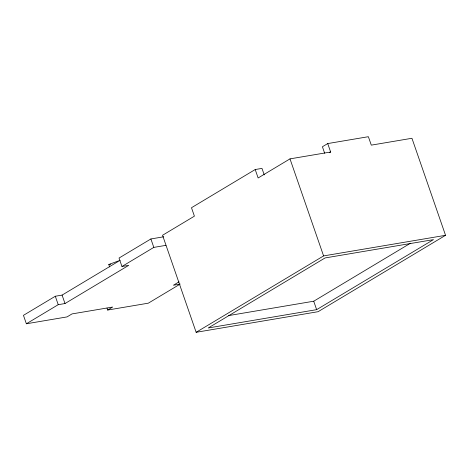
<?xml version="1.0" encoding="UTF-8"?>
<svg xmlns="http://www.w3.org/2000/svg" width="469" height="469" viewBox="0 0 469 469"><rect width="100%" height="100%" fill="white"/><g stroke="black" fill="none" stroke-linecap="round" stroke-linejoin="round"><path stroke-width="0.7" d="M264.229 174.878L261.983 168.389L255.206 169.532L191.487 207.726L194.406 216.162L162.55 235.262L196.148 332.298L318.105 311.692L445.55 235.309L411.946 138.273L371.296 145.138L368.376 136.702L327.72 143.573L322.414 146.75L324.659 153.246M109.629 266.925L108.79 264.51L120.158 260.295L62.084 295.101L55.313 296.244L23.45 315.338L26.37 323.78L67.026 316.909L72.021 313.913L112.671 307.048L107.677 310.044L107.002 308.092M163.734 236.786L150.895 238.956L119.032 258.05L121.958 266.492L128.729 265.343L65.009 303.537L58.232 304.68L26.37 323.78M327.72 143.573L330.645 152.009L289.994 158.874L258.132 177.974L255.206 169.532M121.958 266.492L153.814 247.392L165.938 245.346M329.461 152.718L330.645 152.009M179.035 281.851L173.413 285.222L180.19 284.079M179.563 284.454L148.327 303.173L107.677 310.044M196.148 332.298L323.592 255.916L445.55 235.309M228.286 315.649L313.72 301.215L410.445 243.247M316.639 309.657L433.467 239.636L325.058 257.95L208.236 327.972L316.639 309.657L313.72 301.215M108.79 264.51L110.801 264.176M289.994 158.874L323.592 255.916M150.895 238.956L153.814 247.392M62.084 295.101L65.009 303.537M55.313 296.244L58.232 304.68"/></g></svg>
